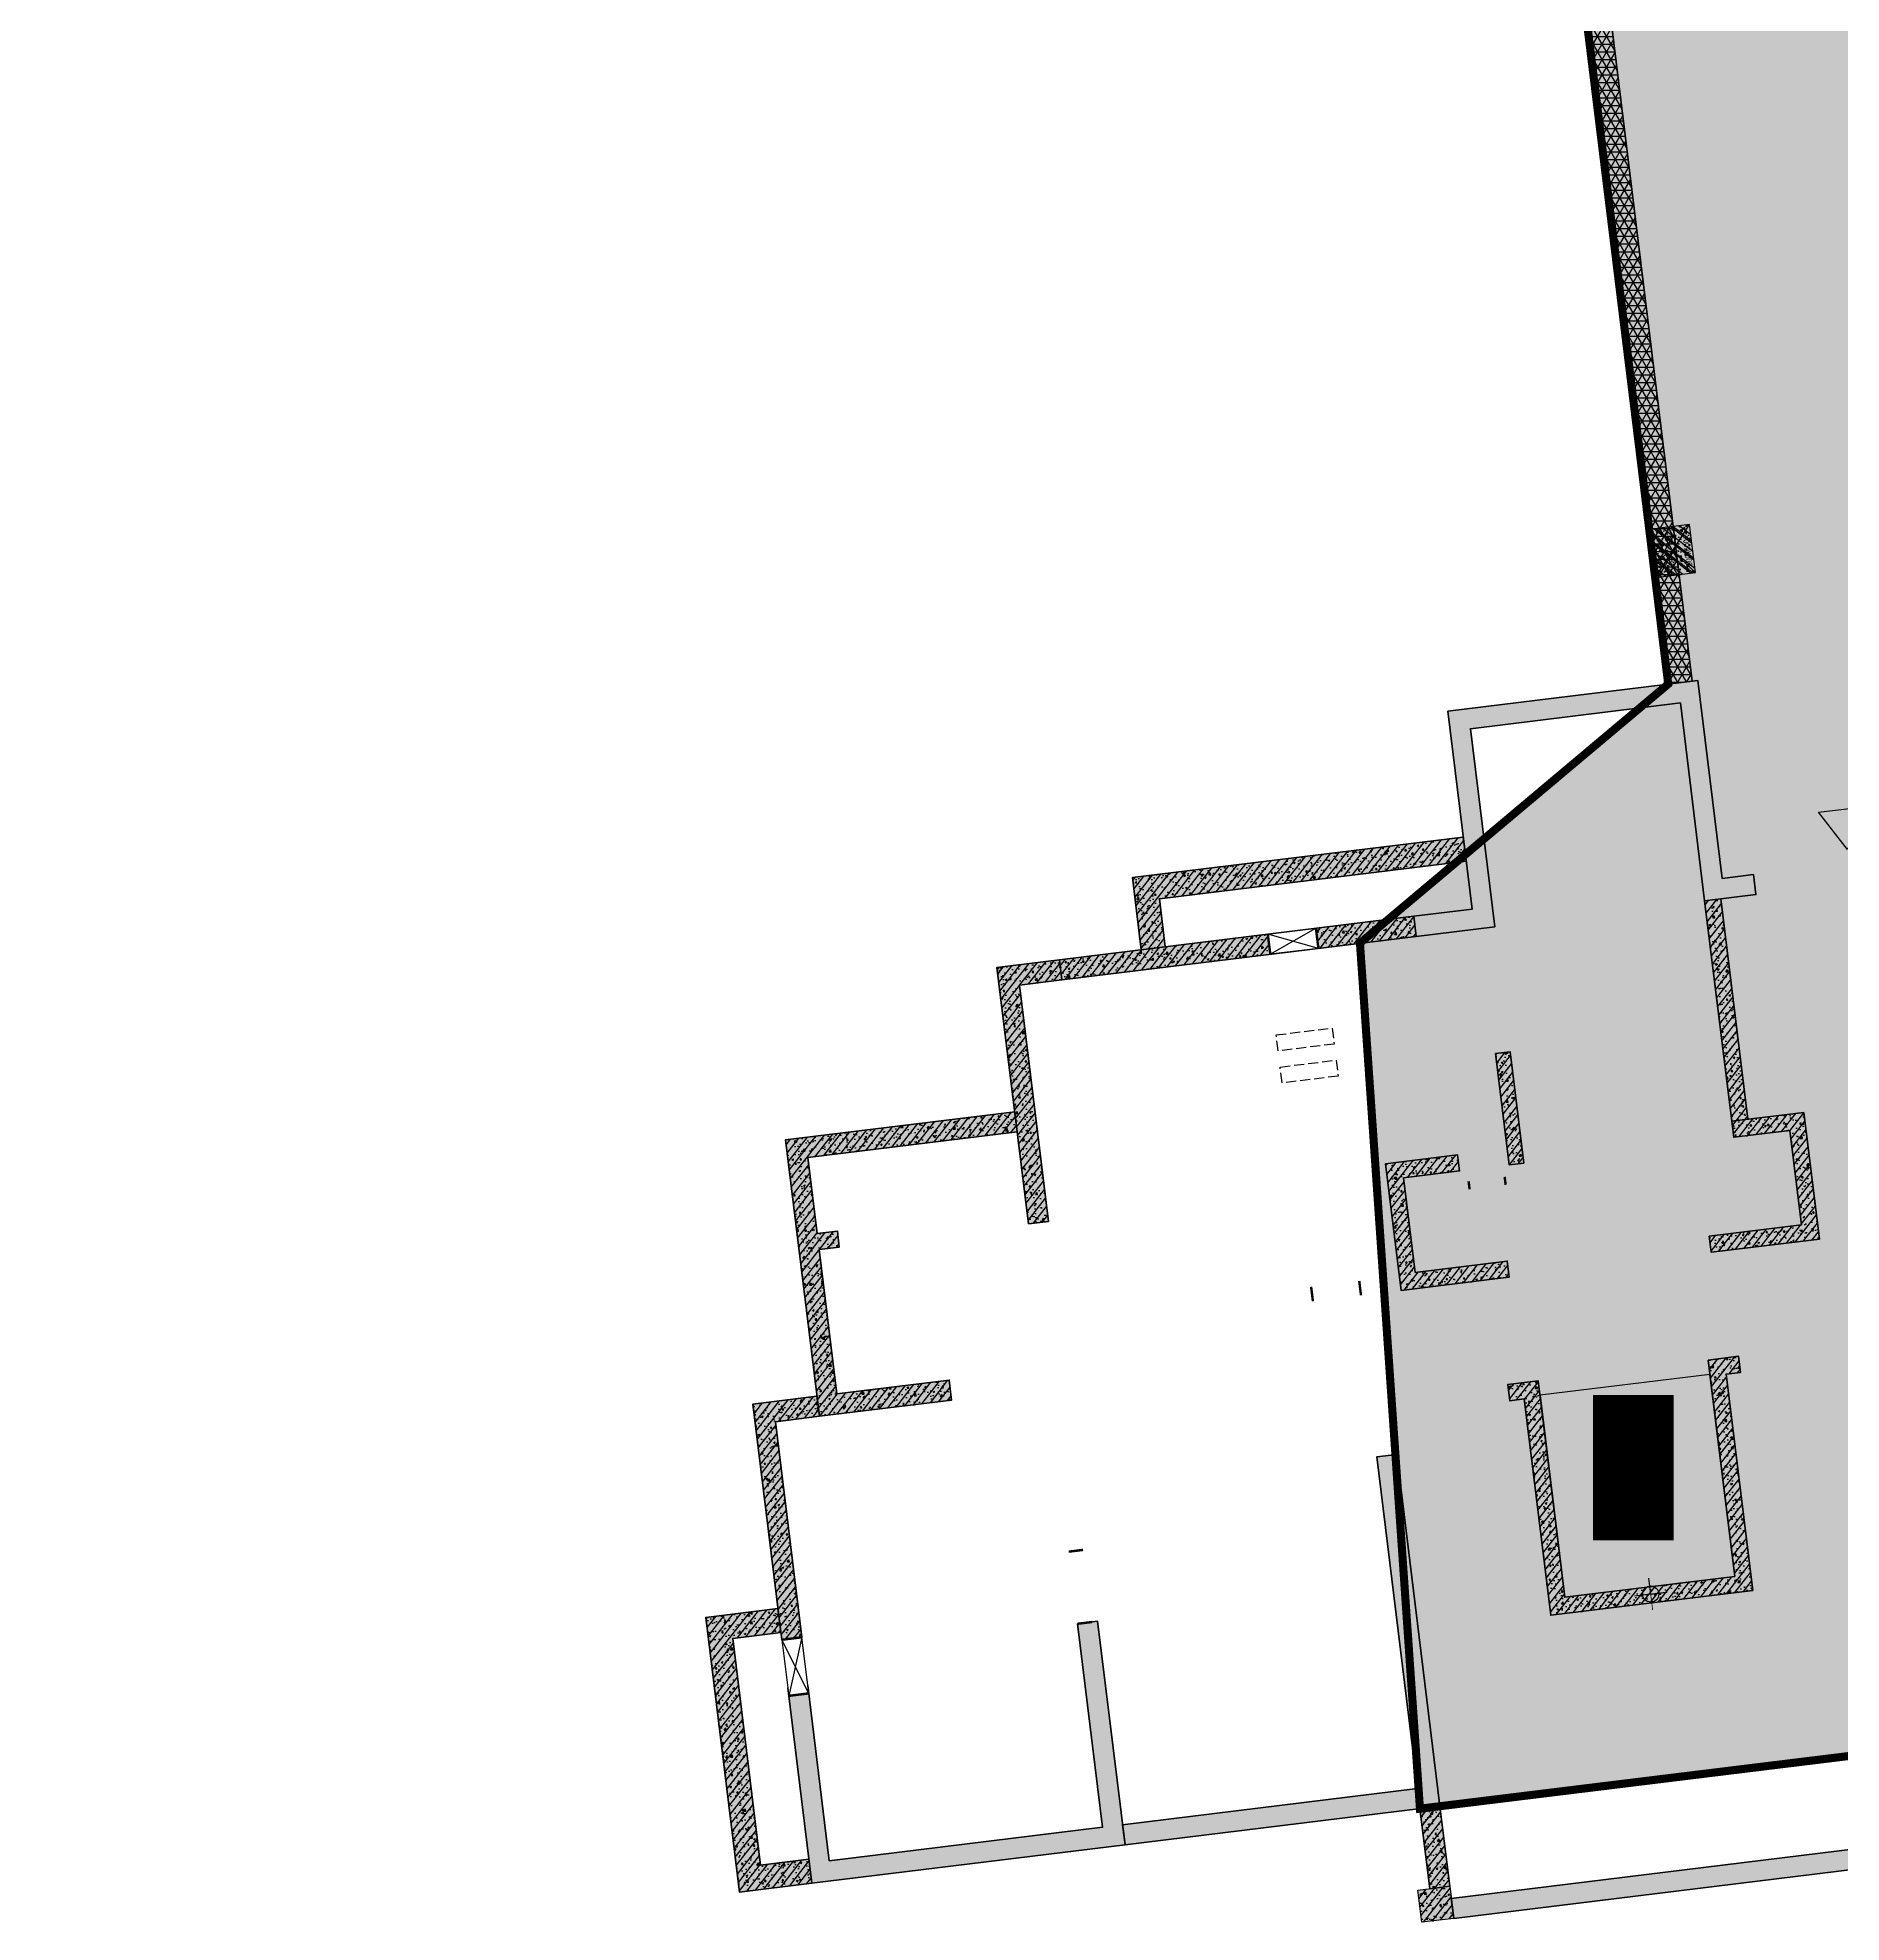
# Model space of a CAD drawing. Extents: x -1338203 to 1886333, y -530034 to 1031844.
# Drawn here: x 744757 to 767094, y -480547 to -457203 of the extents above; entities that cross this region are included whole.
import ezdxf
from ezdxf.enums import TextEntityAlignment as Align

# ---------------------------------------------------------------- set-up
doc = ezdxf.new("R2010")
doc.units = 0
doc.header["$LTSCALE"] = 1000
doc.header["$MEASUREMENT"] = 0
doc.linetypes.add('M09预留预埋-B2$0$DASH', pattern=[0.35, 0.25, -0.1])
for name, color, linetype, plot in [('A-001-主楼相对位置参照$0$AAD-A-MARK', 6, 'Continuous', False), ('M09预留预埋-B2$0$AAD-A-MARK', 6, 'Continuous', False), ('S-09-墙柱B2_B1(QB)$0$AAD-A-MARK', 6, 'Continuous', False), ('S001南区墙柱$0$S001-墙柱B1_1$0$0S-A-TIPS', 10, 'Continuous', False)]:
    doc.layers.add(name, color=color, linetype=linetype, plot=plot)
for name, color, linetype in [('M09预留预埋-B2$0$0M-A-JGLD', 3, 'Continuous'), ('M09预留预埋-B2$0$0M-A-LD', 4, 'Continuous'), ('p-a-core', 1, 'Continuous'), ('S-09-墙柱B2_B1(QB)$0$0S-CC-LINE', 52, 'Continuous'), ('S-09-墙柱B2_B1(QB)$0$0S-CW-HATCH', 251, 'Continuous'), ('S-09-墙柱B2_B1(QB)$0$0S-CW-HATCH-UP', 251, 'Continuous'), ('S-09-墙柱B2_B1(QB)$0$0S-S-HOLE', 55, 'Continuous'), ('S001南区墙柱$0$0S-CW-HATCH', 251, 'Continuous'), ('S001南区墙柱$0$0S-CW-HATCH-UP', 251, 'Continuous'), ('S001南区墙柱$0$0S-F-WALL-HATCH', 251, 'Continuous'), ('S001南区墙柱$0$0S-F-WALL-HATCH-UP', 251, 'Continuous'), ('S001南区墙柱$0$S001-墙柱B1_1$0$0S-CC-LINE', 52, 'Continuous'), ('S001南区墙柱$0$S001-墙柱B1_1$0$0S-CW-HATCH-UP', 251, 'Continuous'), ('地面指向箭头', 7, 'Continuous')]:
    doc.layers.add(name, color=color, linetype=linetype)
doc.layers.add('p-a-wall', color=7, linetype='Continuous', lineweight=50)
doc.layers.add('S-09-墙柱B2_B1(QB)$0$0S-CW-LINE', color=7, linetype='Continuous', lineweight=50)
doc.layers.add('p-h-walkable', color=7, linetype='Continuous', lineweight=70, true_color=0xf0f0f0)
doc.styles.add('S001南区墙柱$0$S001-墙柱B1_1$0$AAD-S', font='aad-s.shx', dxfattribs={"width": 0.7, "bigfont": 'aad-hztxt.shx'})
pattern_1 = [(52.000496, (-198786.27, -199872.16), (-59.101206, 46.174099), []), (57.000496, (-198786.27, -199872.16), (215.868353, 7.54016), [22.5, -247.5]), (2.000496, (-198786.27, -199872.16), (-68.817774, 218.902166), [18, -198]), (107.451896, (-198768.28, -199871.53), (147.050755, 226.44221), [19.122057, -210.342634]), (53.184696, (-198793.58, -199812.6), (323.837396, -10.263586), [33.75, -371.25]), (103.636096, (-198766.6, -199813.46), (242.69142, 324.2312), [28.68309, -315.5139]), (358.184696, (-198793.58, -199812.6), (242.69117, 324.23139), [27, -297]), (28.000496, (-198761.98, -199823.84), (192.458258, -98.060282), [22.5, -247.5]), (333.000496, (-198761.98, -199823.84), (45.936495, 224.819667), [18, -198]), (78.451896, (-198745.94, -199832.01), (238.39485, 126.7592), [19.122057, -210.342634]), (44.500496, (-198786.27, -199872.16), (-8.550963, 99.568254), [0, -195.6, 0, -201, 0, -198.75]), (14.500496, (-198786.27, -199872.16), (63.911489, 127.060135), [0, -114.6, 0, -191.1, 0, -75.75]), (334.500496, (-198852.67, -199880.314), (159.777535, 12.8023345), [0, -75, 0, -234, 0, -310.5]), (324.500496, (-198882.45, -199883.97), (169.991395, 51.13087), [0, -97.5, 0, -155.4, 0, -220.5])]
pattern_2 = [(52.0005, (764733.305, -476480.62), (-59.1012, 46.1741), []), (57.0005, (764733.3, -476480.62), (215.8684, 7.5402), [22.5, -247.5]), (2.0005, (764733.3, -476480.62), (-68.8178, 218.902), [18, -198]), (107.4519, (764751.3, -476480), (147.0508, 226.4422), [19.122, -210.3426]), (53.1847, (764726, -476421.07), (323.8374, -10.2636), [33.75, -371.25]), (103.636, (764752.98, -476421.92), (242.6914, 324.231), [28.683, -315.514]), (358.1847, (764726, -476421.07), (242.691, 324.231), [27, -297]), (28.0005, (764757.6, -476432.3), (192.4583, -98.0603), [22.5, -247.5]), (333.0005, (764757.6, -476432.3), (45.9365, 224.8197), [18, -198]), (78.4519, (764773.63, -476440.47), (238.395, 126.7592), [19.122, -210.3426]), (44.5005, (764733.305, -476480.62), (-8.55096, 99.56825), [0, -195.6, 0, -201, 0, -198.75]), (14.5005, (764733.3, -476480.62), (63.9115, 127.0601), [0, -114.6, 0, -191.1, 0, -75.75]), (334.5005, (764666.9, -476488.77), (159.77753, 12.80233), [0, -75, 0, -234, 0, -310.5]), (324.5005, (764637.13, -476492.43), (169.9914, 51.1309), [0, -97.5, 0, -155.4, 0, -220.5])]

# ---------------------------------------------------------------- blocks, each defined once
blk = doc.blocks.new('A-001-主楼相对位置参照')
at = {"layer": 'A-001-主楼相对位置参照$0$AAD-A-MARK', "elevation": 83050}
blk.add_lwpolyline([(-2695, -312909), (-591, -312651), (-898, -310150), (-3002, -310408)], close=True, dxfattribs=at)
blk = doc.blocks.new('M09预留预埋-B2')
at = {"layer": 'M09预留预埋-B2$0$0M-A-JGLD'}
blk.add_lwpolyline([(-3710, 8690, 0, 0, 0), (-3110, 8690, 30, 30, 0), (-3110, 8440, 0, 0, 0), (-3710, 8440, 30, 30, 0), (-3710, 8690, 30, 30, 0)], format="xyseb", dxfattribs=at)
at = {"layer": 'M09预留预埋-B2$0$0M-A-JGLD', "elevation": 2850000}
blk.add_lwpolyline([(-10500, 750, 0, 0, 0), (-10500, 50, 30, 30, 0), (-10750, 50, 0, 0, 0), (-10750, 750, 30, 30, 0), (-10500, 750, 30, 30, 0)], format="xyseb", dxfattribs=at)
at = {"layer": 'M09预留预埋-B2$0$0M-A-LD', "linetype": 'M09预留预埋-B2$0$DASH', "ltscale": 0.5, "elevation": 0}
blk.add_lwpolyline([(-3760, 7440), (-3060, 7440), (-3060, 7240), (-3760, 7240)], close=True, dxfattribs=at)
at = {"layer": 'M09预留预埋-B2$0$0M-A-LD', "linetype": 'M09预留预埋-B2$0$DASH', "ltscale": 0.5}
blk.add_lwpolyline([(-3760, 7039), (-3060, 7039), (-3060, 6840), (-3760, 6840)], close=True, dxfattribs=at)
at = {"layer": 'M09预留预埋-B2$0$0M-A-LD', "elevation": 2600}
blk.add_lwpolyline([(-1165, 5250, 0, 0, 0), (-1615, 5250, 30, 30, 0), (-1615, 5350, 0, 0, 0), (-1165, 5350, 30, 30, 0), (-1165, 5250, 30, 30, 0)], format="xyseb", dxfattribs=at)
at = {"layer": 'M09预留预埋-B2$0$0M-A-LD'}
for points in [[(-3110, 4110, 0, 0, 0), (-3710, 4110, 30, 30, 0), (-3710, 4290, 0, 0, 0), (-3110, 4290, 30, 30, 0), (-3110, 4110, 30, 30, 0)], [(-6910, 1400, 0, 0, 0), (-6910, 500, 30, 30, 0), (-7090, 500, 0, 0, 0), (-7090, 1400, 30, 30, 0), (-6910, 1400, 30, 30, 0)]]:
    blk.add_lwpolyline(points, format="xyseb", dxfattribs=at)
at = {"layer": 'M09预留预埋-B2$0$AAD-A-MARK', "const_width": 10}
for points in [[(-200, 0), (200, 0)], [(0, 200), (0, -200)]]:
    blk.add_lwpolyline(points, dxfattribs=at)
at = {"layer": 'M09预留预埋-B2$0$AAD-A-MARK'}
blk.add_circle((0, 0), 100, dxfattribs=at)
blk = doc.blocks.new('M001-预留预埋B2')
at = {"rotation": 7.001406278665004}
blk.add_blockref('M09预留预埋-B2', (-1632, -312870, 83050), dxfattribs=at)
blk = doc.blocks.new('A$Cb720460c')
at = {"layer": '地面指向箭头'}
h = blk.add_hatch(color=251, dxfattribs=at)
h.dxf.hatch_style = 1
h.paths.add_polyline_path([(354760, 62514), (354523, 61981), (354164, 62441)])
at = {"layer": '地面指向箭头', "color": 251, "flags": 128}
blk.add_lwpolyline([(354760, 62514), (354523, 61981), (354164, 62441), (354760, 62514)], dxfattribs=at)
blk = doc.blocks.new('S001南区墙柱$0$AAD_BLOCK_20230215093950878')
at = {"layer": 'S001南区墙柱$0$0S-CW-HATCH'}
h = blk.add_hatch(color=256, dxfattribs=at)
h.dxf.hatch_style = 1
h.paths.add_polyline_path([(-300, -250), (300, -250), (300, 250), (-300, 250)])
at = {"layer": 'S001南区墙柱$0$0S-CW-HATCH-UP'}
h = blk.add_hatch(dxfattribs=at)
h.set_pattern_fill('钢筋混凝土', color=256, scale=30, pattern_type=2)
h.set_pattern_definition([(45, (-42203.53, -84001.15), (-106.06602, 106.06602), []), (50, (-42203.53, -84001.15), (215.17805, -18.82564), [22.5, -247.5]), (355, (-42203.53, -84001.15), (-41.6254, 225.65764), [18, -198]), (100.4514, (-42185.6, -84002.72), (173.5528, 206.83186), [19.12206, -210.34263]), (46.1842, (-42203.53, -83941.15), (320.1723, -49.6557), [33.75, -371.25]), (96.6356, (-42176.85, -83945.3), (280.3988, 292.2354), [28.6831, -315.5139]), (351.1842, (-42203.53, -83941.15), (280.3986, 292.2356), [27, -297]), (21, (-42173.53, -83956.15), (179.0721, -120.78567), [22.5, -247.5]), (326, (-42173.53, -83956.15), (72.9946, 217.545), [18, -198]), (71.4514, (-42158.6, -83966.21), (252.0668, 96.75915), [19.12206, -210.34263]), (37.5, (-42203.53, -84001.15), (3.647957, 99.868156), [1.5, -195.6, 1.5, -201, 1.5, -198.75]), (7.5, (-42203.53, -84001.15), (78.92086, 118.32351), [1.5, -114.6, 1.5, -191.1, 1.5, -75.75]), (327.5, (-42270.43, -84001.15), (160.14673, -6.76646), [1.5, -75, 1.5, -234, 1.5, -310.5]), (317.5, (-42300.43, -84001.15), (174.95585, 30.0315), [1.5, -97.5, 1.5, -155.4, 1.5, -220.5])])
h.paths.add_polyline_path([(-300, -250), (300, -250), (300, 250), (-300, 250)])
at = {"layer": 'S001南区墙柱$0$S001-墙柱B1_1$0$0S-CW-HATCH-UP', "transparency": 33554661}
h = blk.add_hatch(dxfattribs=at)
h.set_pattern_fill('钢筋混凝土', color=0, scale=30)
h.set_pattern_definition([(45, (48108.52, -15514.205), (-53.03301, 53.03301), []), (50, (48108.52, -15514.2), (215.17805, -18.82564), [22.5, -247.5]), (355, (48108.52, -15514.2), (-41.6254, 225.6576), [18, -198]), (100.4514, (48126.45, -15515.77), (173.5528, 206.8319), [19.1221, -210.3426]), (46.1842, (48108.52, -15454.2), (320.1723, -49.6557), [33.75, -371.25]), (96.6356, (48135.2, -15458.34), (280.3988, 292.2354), [28.683, -315.514]), (351.1842, (48108.52, -15454.2), (280.3986, 292.2356), [27, -297]), (21, (48138.52, -15469.2), (179.0721, -120.78567), [22.5, -247.5]), (326, (48138.52, -15469.2), (72.9946, 217.545), [18, -198]), (71.4514, (48153.44, -15479.27), (252.0668, 96.75915), [19.1221, -210.3426]), (37.5, (48108.52, -15514.205), (3.64796, 99.86816), [0, -195.6, 0, -201, 0, -198.75]), (7.5, (48108.52, -15514.2), (78.92086, 118.32351), [0, -114.6, 0, -191.1, 0, -75.75]), (327.5, (48041.62, -15514.205), (160.14673, -6.76646), [0, -75, 0, -234, 0, -310.5]), (317.5, (48011.62, -15514.2), (174.95585, 30.0315), [0, -97.5, 0, -155.4, 0, -220.5])])
h.paths.add_polyline_path([(-300, -250), (300, -250), (300, 250), (-300, 250)])
at = {"layer": 'S001南区墙柱$0$S001-墙柱B1_1$0$0S-A-TIPS'}
for p, q in [((-300, 250), (300, -250)), ((300, 250), (-300, -250))]:
    blk.add_line(p, q, dxfattribs=at)
at = {"layer": 'S001南区墙柱$0$S001-墙柱B1_1$0$0S-CC-LINE'}
blk.add_lwpolyline([(-300, -250), (300, -250), (300, 250), (-300, 250)], close=True, dxfattribs=at)
at = {"layer": 'S001南区墙柱$0$S001-墙柱B1_1$0$0S-A-TIPS', "style": 'S001南区墙柱$0$S001-墙柱B1_1$0$AAD-S', "width": 0.7}
blk.add_text('500x600', height=75, dxfattribs=at).set_placement((-45, -187), align=Align.MIDDLE_CENTER)

msp = doc.modelspace()

# ---------------------------------------------------------------- hatches: boundary and pattern name
at = {"layer": 'p-h-walkable', "ltscale": 0.002}
h = msp.add_hatch(color=256, dxfattribs=at)
h.dxf.hatch_style = 1
h.paths.add_polyline_path([(728556.4, -320761.3), (728556.4, -348211.5), (746356.3, -348211.5), (750916.3, -338175), (842896.3, -338175), (843211.3, -349155), (839116.3, -349155), (839116.3, -377051.5), (864906.4, -377051.5), (864906.4, -390806.6), (875856.3, -395571.5), (875856.3, -404751.5), (834560.3, -404751.5), (839142.7, -442064.3), (869465.2, -438340.4), (871163.2, -452166.5), (873704.1, -451854.5), (877328.6, -464960.4), (761876, -479139.1), (761132.9, -468418.3), (764950.6, -465209), (763252.8, -451384.3), (799242.4, -446964.4), (793807.3, -404751.5), (750756.3, -404751.5), (751556.3, -388855), (648066.6, -388604.4), (648066.6, -380374.4), (641016.6, -380374.4), (641512.3, -365348.2), (660006.6, -364574.4), (660306.6, -340846.8), (656406.6, -340846.8), (656406.6, -336396.8), (656656.4, -340532.4), (656406.4, -332417.4), (712156.4, -332417.4), (712080.9, -320761.3)])
at = {"layer": 'S-09-墙柱B2_B1(QB)$0$0S-CW-HATCH'}
h = msp.add_hatch(color=256, dxfattribs=at)
h.dxf.hatch_style = 1
h.paths.add_polyline_path([(761798.3, -468085.8), (762522.8, -467996.8), (762221.8, -465545.2), (765318.5, -465164.9), (765619.6, -467616.5), (766006.7, -467569), (766037.1, -467817.1), (765401.9, -467895.1), (765100.9, -465443.5), (762500.4, -465762.9), (762801.4, -468214.4), (761828.7, -468333.9)])
h = msp.add_hatch(color=256, dxfattribs=at)
h.dxf.hatch_style = 1
h.paths.add_polyline_path([(762449.7, -467401.3), (758648.3, -467868), (758721.4, -468463.6), (758423.6, -468500.1), (758313.9, -467606.8), (762413.1, -467103.5)])
h = msp.add_hatch(color=256, dxfattribs=at)
h.dxf.hatch_style = 1
h.paths.add_polyline_path([(765935.6, -470600.2), (765737.1, -470624.6), (765401.9, -467895.1), (765600.4, -467870.8)])
h = msp.add_hatch(color=256, dxfattribs=at)
h.dxf.hatch_style = 1
h.paths.add_polyline_path([(760587.4, -468234.4), (760617.8, -468482.6), (761828.7, -468333.9), (761798.3, -468085.8)])
h.paths.add_polyline_path([(760022.3, -468555.7), (759991.8, -468307.6), (757411.2, -468624.5), (757441.7, -468872.6)])
h = msp.add_hatch(color=256, dxfattribs=at)
h.dxf.hatch_style = 1
h.paths.add_polyline_path([(757027.1, -471895.7), (756637, -468719.5), (757411.2, -468624.5), (757441.7, -468872.6), (756915.6, -468937.2), (757275.2, -471865.2)])
h = msp.add_hatch(color=256, dxfattribs=at)
h.dxf.hatch_style = 1
h.paths.add_polyline_path([(762812.9, -469784.8), (762991.6, -469762.8), (763161, -471142.5), (762982.3, -471164.4)])
h = msp.add_hatch(color=256, dxfattribs=at)
h.dxf.hatch_style = 1
h.paths.add_polyline_path([(756886.9, -470754.2), (756856.4, -470506.1), (754017.7, -470854.7), (754438.2, -474278.9), (756075.9, -474077.8), (756045.5, -473829.7), (754655.9, -474000.3), (754436.5, -472213.8), (754684.6, -472183.3), (754660.3, -471984.8), (754412.1, -472015.3), (754296.3, -471072.3)])
h = msp.add_hatch(color=256, dxfattribs=at)
h.dxf.hatch_style = 1
h.paths.add_polyline_path([(766630.4, -470514.9), (766822.9, -472083.2), (765661.7, -472225.8), (765483, -472247.7), (765458.6, -472049.2), (766600, -471909), (766456.2, -470737.8), (765761.4, -470823.1), (765737.1, -470624.6)])
h = msp.add_hatch(color=256, dxfattribs=at)
h.dxf.hatch_style = 1
h.paths.add_polyline_path([(761816, -472496.5), (762957.4, -472356.3), (762981.8, -472554.8), (762803.1, -472576.8), (761641.8, -472719.4), (761449.3, -471151.1), (762342.6, -471041.4), (762366.9, -471240), (761672.2, -471325.3)])
h = msp.add_hatch(color=256, dxfattribs=at)
h.dxf.hatch_style = 1
h.paths.add_polyline_path([(765445.4, -473582.2), (765822.5, -473535.9), (765846.9, -473734.4), (765668.2, -473756.4), (765997.3, -476436.2), (763496.1, -476743.4), (763167, -474063.5), (762988.4, -474085.4), (762964, -473886.9), (763341.2, -473840.6), (763670.2, -476520.5), (765774.4, -476262.1)])
h = msp.add_hatch(color=256, dxfattribs=at)
h.dxf.hatch_style = 1
h.paths.add_polyline_path([(754407.8, -474030.8), (753613.7, -474128.3), (753972, -477046.4), (754220.2, -477015.9), (753892.3, -474346), (754438.2, -474278.9)])
h = msp.add_hatch(color=256, dxfattribs=at)
h.dxf.hatch_style = 1
h.paths.add_polyline_path([(762124.1, -479108.2), (758223.4, -479587.2), (758192.9, -479339.1), (761845.5, -478890.5), (761340.9, -474781.4), (761589.1, -474750.9)])
h = msp.add_hatch(color=256, dxfattribs=at)
h.dxf.hatch_style = 1
h.paths.add_polyline_path([(754306, -479766), (753710.5, -479839.1), (753365.5, -477030.2), (753961.1, -476957.1), (753924.5, -476659.3), (753031.2, -476769), (753449.3, -480173.4), (754342.5, -480063.7)])
h = msp.add_hatch(color=256, dxfattribs=at)
h.dxf.hatch_style = 1
h.paths.add_polyline_path([(754342.5, -480063.7), (754057.4, -477741.2), (754305.5, -477710.7), (754560.2, -479785.1), (757944.8, -479369.5), (757635.2, -476848.5), (757883.4, -476818), (758223.4, -479587.2), (754590.7, -480033.3)])
h = msp.add_hatch(color=256, dxfattribs=at)
h.dxf.hatch_style = 1
h.paths.add_polyline_path([(762124.1, -479108.2), (761876, -479138.7), (761997.8, -480131.2), (762246, -480100.8)])
h = msp.add_hatch(color=256, dxfattribs=at)
h.dxf.hatch_style = 1
h.paths.add_polyline_path([(762294.7, -480497.8), (768071.3, -479788.4), (768040.9, -479540.3), (762264.3, -480249.6)])
h = msp.add_hatch(color=256, dxfattribs=at)
h.dxf.hatch_style = 1
h.paths.add_polyline_path([(761849, -480149.5), (762246, -480100.8), (762294.7, -480497.8), (761897.7, -480546.5)])
at = {"layer": 'S-09-墙柱B2_B1(QB)$0$0S-CW-HATCH-UP'}
h = msp.add_hatch(dxfattribs=at)
h.set_pattern_fill('钢筋混凝土', color=256, scale=30, angle=7.0005)
h.set_pattern_definition(pattern_2)
h.paths.add_polyline_path([(761798.3, -468085.8), (762522.8, -467996.8), (762221.8, -465545.2), (765318.5, -465164.9), (765619.6, -467616.5), (766006.7, -467569), (766037.1, -467817.1), (765401.9, -467895.1), (765100.9, -465443.5), (762500.4, -465762.9), (762801.4, -468214.4), (761828.7, -468333.9)])
h = msp.add_hatch(dxfattribs=at)
h.set_pattern_fill('钢筋混凝土', color=256, scale=30, angle=7.0005)
h.set_pattern_definition([(52.0005, (786717.16, -477464.966), (-59.1012, 46.1741), []), (57.0005, (786717.16, -477464.97), (215.8684, 7.5402), [22.5, -247.5]), (2.0005, (786717.16, -477464.97), (-68.8178, 218.9022), [18, -198]), (107.4519, (786735.15, -477464.34), (147.0508, 226.4422), [19.122, -210.3426]), (53.1847, (786709.85, -477405.41), (323.8374, -10.2636), [33.75, -371.25]), (103.6361, (786736.84, -477406.27), (242.6914, 324.2312), [28.683, -315.514]), (358.1847, (786709.85, -477405.4), (242.691, 324.2314), [27, -297]), (28.0005, (786741.45, -477416.65), (192.4583, -98.0603), [22.5, -247.5]), (333.0005, (786741.45, -477416.65), (45.9365, 224.8197), [18, -198]), (78.4519, (786757.5, -477424.82), (238.3948, 126.7592), [19.122, -210.3426]), (44.5005, (786717.16, -477464.966), (-8.55096, 99.56825), [0, -195.6, 0, -201, 0, -198.75]), (14.5005, (786717.16, -477464.97), (63.9115, 127.06013), [0, -114.6, 0, -191.1, 0, -75.75]), (334.5005, (786650.76, -477473.12), (159.77753, 12.80233), [0, -75, 0, -234, 0, -310.5]), (324.5005, (786620.99, -477476.78), (169.9914, 51.1309), [0, -97.5, 0, -155.4, 0, -220.5])])
h.paths.add_polyline_path([(762449.7, -467401.3), (758648.3, -467868), (758721.4, -468463.6), (758423.6, -468500.1), (758313.9, -467606.8), (762413.1, -467103.5)])
h = msp.add_hatch(dxfattribs=at)
h.set_pattern_fill('钢筋混凝土', color=256, scale=30, angle=7.0005)
h.set_pattern_definition([(52.0004959, (-4649245.15, -384508.63), (-59.1012062, 46.1740991), []), (57.000496, (-4649245.15, -384508.63), (215.8683534, 7.5401595), [22.5, -247.5]), (2.000496, (-4649245.15, -384508.63), (-68.817774, 218.9021665), [18, -198]), (107.451896, (-4649227.16, -384508), (147.050755, 226.4422095), [19.122057, -210.342634]), (53.184696, (-4649252.46, -384449.08), (323.837396, -10.263586), [33.75, -371.25]), (103.636096, (-4649225.48, -384449.94), (242.691424, 324.231203), [28.683086, -315.5139]), (358.184696, (-4649252.46, -384449.08), (242.69117, 324.231392), [27, -297]), (28.000496, (-4649220.86, -384460.31), (192.458258, -98.0602823), [22.5, -247.5]), (333.000496, (-4649220.86, -384460.31), (45.936495, 224.8196675), [18, -198]), (78.451896, (-4649204.82, -384468.48), (238.39485, 126.759198), [19.122057, -210.342634]), (44.5004959, (-4649245.15, -384508.63), (-8.5509631, 99.5682541), [0, -195.6, 0, -201, 0, -198.75]), (14.500496, (-4649245.15, -384508.63), (63.9114885, 127.0601347), [0, -114.6, 0, -191.1, 0, -75.75]), (334.5004959, (-4649311.55, -384516.79), (159.7775348, 12.8023345), [0, -75, 0, -234, 0, -310.5]), (324.500496, (-4649341.33, -384520.44), (169.9913954, 51.1308704), [0, -97.5, 0, -155.4, 0, -220.5])])
h.paths.add_polyline_path([(765935.6, -470600.2), (765737.1, -470624.6), (765401.9, -467895.1), (765600.4, -467870.8)])
h = msp.add_hatch(dxfattribs=at)
h.set_pattern_fill('钢筋混凝土', color=256, scale=30, angle=7.0005)
h.set_pattern_definition([(52.0005, (758713.21, -427454.394), (-59.1012, 46.1741), []), (57.0005, (758713.21, -427454.4), (215.86835, 7.54016), [22.5, -247.5]), (2.0005, (758713.2, -427454.4), (-68.8178, 218.9022), [18, -198]), (107.4519, (758731.2, -427453.77), (147.0508, 226.4422), [19.122, -210.3426]), (53.1847, (758705.9, -427394.84), (323.8374, -10.2636), [33.75, -371.25]), (103.6361, (758732.9, -427395.7), (242.6914, 324.2312), [28.683, -315.514]), (358.1847, (758705.9, -427394.84), (242.6912, 324.2314), [27, -297]), (28.0005, (758737.5, -427406.07), (192.45826, -98.0603), [22.5, -247.5]), (333.0005, (758737.5, -427406.07), (45.9365, 224.8197), [18, -198]), (78.4519, (758753.54, -427414.25), (238.3948, 126.7592), [19.122, -210.3426]), (44.5005, (758713.21, -427454.394), (-8.55096, 99.56825), [0, -195.6, 0, -201, 0, -198.75]), (14.5005, (758713.21, -427454.39), (63.9115, 127.06013), [0, -114.6, 0, -191.1, 0, -75.75]), (334.5005, (758646.81, -427462.55), (159.77753, 12.80233), [0, -75, 0, -234, 0, -310.5]), (324.5005, (758617.03, -427466.2), (169.9914, 51.13087), [0, -97.5, 0, -155.4, 0, -220.5])])
h.paths.add_polyline_path([(760587.4, -468234.4), (760617.8, -468482.6), (761828.7, -468333.9), (761798.3, -468085.8)])
h.paths.add_polyline_path([(760022.3, -468555.7), (759991.8, -468307.6), (757411.2, -468624.5), (757441.7, -468872.6)])
h = msp.add_hatch(dxfattribs=at)
h.set_pattern_fill('钢筋混凝土', color=256, scale=30, angle=7.0005)
h.set_pattern_definition(pattern_2)
h.paths.add_polyline_path([(757027.1, -471895.7), (756637, -468719.5), (757411.2, -468624.5), (757441.7, -468872.6), (756915.6, -468937.2), (757275.2, -471865.2)])
h = msp.add_hatch(dxfattribs=at)
h.set_pattern_fill('钢筋混凝土', color=256, scale=30, angle=7.0005)
h.set_pattern_definition([(52.0005, (764733.305, -476480.62), (-59.1012, 46.1741), []), (57.0005, (764733.3, -476480.62), (215.8684, 7.54), [22.5, -247.5]), (2.0005, (764733.3, -476480.62), (-68.818, 218.902), [18, -198]), (107.452, (764751.3, -476480), (147.051, 226.442), [19.122, -210.3426]), (53.1847, (764726, -476421.07), (323.837, -10.264), [33.75, -371.25]), (103.636, (764752.98, -476421.92), (242.691, 324.231), [28.683, -315.514]), (358.1847, (764726, -476421.07), (242.691, 324.231), [27, -297]), (28.0005, (764757.6, -476432.3), (192.4583, -98.0603), [22.5, -247.5]), (333.0005, (764757.6, -476432.3), (45.9365, 224.82), [18, -198]), (78.452, (764773.63, -476440.47), (238.395, 126.759), [19.122, -210.3426]), (44.5005, (764733.305, -476480.62), (-8.551, 99.56825), [0, -195.6, 0, -201, 0, -198.75]), (14.5005, (764733.3, -476480.62), (63.9115, 127.0601), [0, -114.6, 0, -191.1, 0, -75.75]), (334.5005, (764666.9, -476488.77), (159.7775, 12.8023), [0, -75, 0, -234, 0, -310.5]), (324.5005, (764637.13, -476492.43), (169.9914, 51.131), [0, -97.5, 0, -155.4, 0, -220.5])])
h.paths.add_polyline_path([(762812.9, -469784.8), (762991.6, -469762.8), (763161, -471142.5), (762982.3, -471164.4)])
h = msp.add_hatch(dxfattribs=at)
h.set_pattern_fill('钢筋混凝土', color=256, scale=30, angle=7.0005)
h.set_pattern_definition(pattern_1)
h.paths.add_polyline_path([(756886.9, -470754.2), (756856.4, -470506.1), (754017.7, -470854.7), (754438.2, -474278.9), (756075.9, -474077.8), (756045.5, -473829.7), (754655.9, -474000.3), (754436.5, -472213.8), (754684.6, -472183.3), (754660.3, -471984.8), (754412.1, -472015.3), (754296.3, -471072.3)])
h = msp.add_hatch(dxfattribs=at)
h.set_pattern_fill('钢筋混凝土', color=256, scale=30, angle=7.0005)
h.set_pattern_definition(pattern_2)
h.paths.add_polyline_path([(766630.4, -470514.9), (766822.9, -472083.2), (765661.7, -472225.8), (765483, -472247.7), (765458.6, -472049.2), (766600, -471909), (766456.2, -470737.8), (765761.4, -470823.1), (765737.1, -470624.6)])
h = msp.add_hatch(dxfattribs=at)
h.set_pattern_fill('钢筋混凝土', color=256, scale=30, angle=7.0005)
h.set_pattern_definition(pattern_2)
h.paths.add_polyline_path([(761816, -472496.5), (762957.4, -472356.3), (762981.8, -472554.8), (762803.1, -472576.8), (761641.8, -472719.4), (761449.3, -471151.1), (762342.6, -471041.4), (762366.9, -471240), (761672.2, -471325.3)])
h = msp.add_hatch(dxfattribs=at)
h.set_pattern_fill('钢筋混凝土', color=256, scale=30, angle=7.0005)
h.set_pattern_definition(pattern_1)
h.paths.add_polyline_path([(765445.4, -473582.2), (765822.5, -473535.9), (765846.9, -473734.4), (765668.2, -473756.4), (765997.3, -476436.2), (763496.1, -476743.4), (763167, -474063.5), (762988.4, -474085.4), (762964, -473886.9), (763341.2, -473840.6), (763670.2, -476520.5), (765774.4, -476262.1)])
h = msp.add_hatch(dxfattribs=at)
h.set_pattern_fill('钢筋混凝土', color=256, scale=30, angle=7.0005)
h.set_pattern_definition([(52.0005, (764733.305, -476480.62), (-59.1012, 46.1741), []), (57.0005, (764733.3, -476480.62), (215.8684, 7.5402), [22.5, -247.5]), (2.0005, (764733.3, -476480.62), (-68.8178, 218.902), [18, -198]), (107.452, (764751.3, -476480), (147.0508, 226.4422), [19.122, -210.3426]), (53.1847, (764726, -476421.07), (323.8374, -10.2636), [33.75, -371.25]), (103.636, (764752.98, -476421.92), (242.691, 324.231), [28.683, -315.514]), (358.1847, (764726, -476421.07), (242.691, 324.231), [27, -297]), (28.0005, (764757.6, -476432.3), (192.4583, -98.0603), [22.5, -247.5]), (333.0005, (764757.6, -476432.3), (45.9365, 224.8197), [18, -198]), (78.452, (764773.63, -476440.47), (238.395, 126.7592), [19.122, -210.3426]), (44.5005, (764733.305, -476480.62), (-8.55096, 99.56825), [0, -195.6, 0, -201, 0, -198.75]), (14.5005, (764733.3, -476480.62), (63.9115, 127.0601), [0, -114.6, 0, -191.1, 0, -75.75]), (334.5005, (764666.9, -476488.77), (159.77753, 12.80233), [0, -75, 0, -234, 0, -310.5]), (324.5005, (764637.13, -476492.43), (169.9914, 51.1309), [0, -97.5, 0, -155.4, 0, -220.5])])
h.paths.add_polyline_path([(754407.8, -474030.8), (753613.7, -474128.3), (753972, -477046.4), (754220.2, -477015.9), (753892.3, -474346), (754438.2, -474278.9)])
h = msp.add_hatch(dxfattribs=at)
h.set_pattern_fill('钢筋混凝土', color=256, scale=30, angle=7.0005)
h.set_pattern_definition(pattern_1)
h.paths.add_polyline_path([(762124.1, -479108.2), (758223.4, -479587.2), (758192.9, -479339.1), (761845.5, -478890.5), (761340.9, -474781.4), (761589.1, -474750.9)])
h = msp.add_hatch(dxfattribs=at)
h.set_pattern_fill('钢筋混凝土', color=256, scale=30, angle=7.0005)
h.set_pattern_definition([(52.0005, (794064.43, -472878.95), (-59.1012, 46.1741), []), (57.0005, (794064.43, -472878.95), (215.86835, 7.54016), [22.5, -247.5]), (2.0005, (794064.43, -472878.95), (-68.8178, 218.9022), [18, -198]), (107.4519, (794082.42, -472878.32), (147.0508, 226.4422), [19.1221, -210.3426]), (53.1847, (794057.11, -472819.4), (323.8374, -10.2636), [33.75, -371.25]), (103.6361, (794084.1, -472820.25), (242.6914, 324.2312), [28.683, -315.514]), (358.1847, (794057.1, -472819.4), (242.6912, 324.2314), [27, -297]), (28.0005, (794088.72, -472830.63), (192.45826, -98.0603), [22.5, -247.5]), (333.0005, (794088.72, -472830.63), (45.9365, 224.8197), [18, -198]), (78.4519, (794104.76, -472838.8), (238.3948, 126.7592), [19.1221, -210.3426]), (44.5005, (794064.43, -472878.95), (-8.55096, 99.56825), [0, -195.6, 0, -201, 0, -198.75]), (14.5005, (794064.43, -472878.95), (63.9115, 127.06013), [0, -114.6, 0, -191.1, 0, -75.75]), (334.5005, (793998.03, -472887.106), (159.77753, 12.80233), [0, -75, 0, -234, 0, -310.5]), (324.5005, (793968.25, -472890.76), (169.9914, 51.13087), [0, -97.5, 0, -155.4, 0, -220.5])])
h.paths.add_polyline_path([(754306, -479766), (753710.5, -479839.1), (753365.5, -477030.2), (753961.1, -476957.1), (753924.5, -476659.3), (753031.2, -476769), (753449.3, -480173.4), (754342.5, -480063.7)])
h = msp.add_hatch(dxfattribs=at)
h.set_pattern_fill('钢筋混凝土', color=256, scale=30, angle=7.0005)
h.set_pattern_definition([(52.0005, (764733.305, -476480.62), (-59.1012, 46.1741), []), (57.0005, (764733.3, -476480.62), (215.8684, 7.5402), [22.5, -247.5]), (2.0005, (764733.3, -476480.62), (-68.8178, 218.902), [18, -198]), (107.452, (764751.3, -476480), (147.0508, 226.4422), [19.122, -210.3426]), (53.1847, (764726, -476421.07), (323.8374, -10.2636), [33.75, -371.25]), (103.636, (764752.98, -476421.92), (242.691, 324.231), [28.683, -315.514]), (358.1847, (764726, -476421.07), (242.691, 324.231), [27, -297]), (28.0005, (764757.6, -476432.3), (192.4583, -98.0603), [22.5, -247.5]), (333.0005, (764757.6, -476432.3), (45.9365, 224.8197), [18, -198]), (78.452, (764773.63, -476440.47), (238.395, 126.7592), [19.122, -210.3426]), (44.5005, (764733.305, -476480.62), (-8.55096, 99.56825), [0, -195.6, 0, -201, 0, -198.75]), (14.5005, (764733.3, -476480.62), (63.9115, 127.0601), [0, -114.6, 0, -191.1, 0, -75.75]), (334.5005, (764666.9, -476488.77), (159.77753, 12.80233), [0, -75, 0, -234, 0, -310.5]), (324.5005, (764637.13, -476492.43), (169.9914, 51.1309), [0, -97.5, 0, -155.4, 0, -220.5])])
h.paths.add_polyline_path([(754342.5, -480063.7), (754057.4, -477741.2), (754305.5, -477710.7), (754560.2, -479785.1), (757944.8, -479369.5), (757635.2, -476848.5), (757883.4, -476818), (758223.4, -479587.2), (754590.7, -480033.3)])
h = msp.add_hatch(dxfattribs=at)
h.set_pattern_fill('钢筋混凝土', color=256, scale=30, angle=7.0005)
h.set_pattern_definition(pattern_1)
h.paths.add_polyline_path([(762124.1, -479108.2), (761876, -479138.7), (761997.8, -480131.2), (762246, -480100.8)])
h = msp.add_hatch(dxfattribs=at)
h.set_pattern_fill('钢筋混凝土', color=256, scale=30, angle=7.0005)
h.set_pattern_definition(pattern_1)
h.paths.add_polyline_path([(762294.7, -480497.8), (768071.3, -479788.4), (768040.9, -479540.3), (762264.3, -480249.6)])
h = msp.add_hatch(dxfattribs=at)
h.set_pattern_fill('钢筋混凝土', color=256, scale=30, angle=7.0005)
h.set_pattern_definition(pattern_1)
h.paths.add_polyline_path([(761849, -480149.5), (762246, -480100.8), (762294.7, -480497.8), (761897.7, -480546.5)])
at = {"layer": 'S001南区墙柱$0$0S-F-WALL-HATCH'}
h = msp.add_hatch(color=256, dxfattribs=at)
h.dxf.hatch_style = 1
h.paths.add_polyline_path([(793556.6, -404450.9), (794325.1, -404450.8), (799577.1, -447225), (763587.6, -451644.9), (765249, -465173.3), (764951.1, -465209.8), (763253.1, -451383.7), (799242.7, -446963.9), (794058.5, -404750.9), (793556.6, -404750.9)])
at = {"layer": 'S001南区墙柱$0$0S-F-WALL-HATCH-UP'}
h = msp.add_hatch(dxfattribs=at)
h.set_pattern_fill('NET3', color=256, scale=30)
h.set_pattern_definition([(0, (763253.08, -472712.08), (0, 95.25), []), (60, (763253.08, -472712.08), (-82.48892, 47.625), []), (120, (763253.08, -472712.08), (-82.48892, -47.625), [])])
h.paths.add_polyline_path([(793556.6, -404450.9), (794325.1, -404450.8), (799577.1, -447225), (763587.6, -451644.9), (765249, -465173.3), (764951.1, -465209.8), (763253.1, -451383.7), (799242.7, -446963.9), (794058.5, -404750.9), (793556.6, -404750.9)])

# ---------------------------------------------------------------- linework, layer by layer
at = {"layer": 'p-a-core', "ltscale": 0.002, "const_width": 1000, "elevation": 0}
msp.add_lwpolyline([(764518.9, -474013.7), (764518.9, -475813.7)], dxfattribs=at)
at = {"layer": 'p-a-wall'}
msp.add_lwpolyline([(793556.6, -404450.9), (794325.1, -404450.8), (799577.1, -447225), (763587.6, -451644.9), (765249, -465173.3), (764951.1, -465209.8), (763253.1, -451383.7), (799242.7, -446963.9), (794058.5, -404750.9), (793556.6, -404750.9)], close=True, dxfattribs=at)
at = {"layer": 'p-h-walkable', "ltscale": 0.002, "const_width": 100, "elevation": -83050}
msp.add_lwpolyline([(864906.4, -377051.5), (864906.4, -390806.6), (875856.3, -395571.5), (875856.3, -404751.5), (834560.3, -404751.5), (839142.7, -442064.3), (869465.2, -438340.4), (871163.2, -452166.5), (873704.1, -451854.5), (877328.6, -464960.4), (761876, -479139.1), (761132.9, -468418.3), (764950.6, -465209), (763252.8, -451384.3), (799242.4, -446964.4), (793807.3, -404751.5), (750756.3, -404751.5), (751556.3, -388855), (648066.6, -388604.4)], dxfattribs=at)
at = {"layer": 'S-09-墙柱B2_B1(QB)$0$0S-CC-LINE', "elevation": 0}
msp.add_lwpolyline([(761849, -480149.5), (762246, -480100.8), (762294.7, -480497.8), (761897.7, -480546.5)], close=True, dxfattribs=at)
at = {"layer": 'S-09-墙柱B2_B1(QB)$0$0S-CW-LINE', "elevation": 0}
for points in [[(761798.3, -468085.8), (762522.8, -467996.8), (762221.8, -465545.2), (765318.5, -465164.9), (765619.6, -467616.5), (766006.7, -467569), (766037.1, -467817.1), (765401.9, -467895.1), (765100.9, -465443.5), (762500.4, -465762.9), (762801.4, -468214.4), (761828.7, -468333.9)], [(762449.7, -467401.3), (758648.3, -467868), (758721.4, -468463.6), (758423.6, -468500.1), (758313.9, -467606.8), (762413.1, -467103.5)], [(765935.6, -470600.2), (765737.1, -470624.6), (765401.9, -467895.1), (765600.4, -467870.8)], [(757411.2, -468624.5), (761798.3, -468085.8), (761828.7, -468333.9), (757441.7, -468872.6)], [(762812.9, -469784.8), (762991.6, -469762.8), (763161, -471142.5), (762982.3, -471164.4)], [(766630.4, -470514.9), (766822.9, -472083.2), (765661.7, -472225.8), (765661.7, -472225.8), (765483, -472247.7), (765458.6, -472049.2), (766600, -471909), (766456.2, -470737.8), (765761.4, -470823.1), (765737.1, -470624.6)], [(761816, -472496.5), (762957.4, -472356.3), (762981.8, -472554.8), (762803.1, -472576.8), (762803.1, -472576.8), (761641.8, -472719.4), (761449.3, -471151.1), (762342.6, -471041.4), (762366.9, -471240), (761672.2, -471325.3)], [(765445.4, -473582.2), (765822.5, -473535.9), (765846.9, -473734.4), (765668.2, -473756.4), (765997.3, -476436.2), (763496.1, -476743.4), (763167, -474063.5), (762988.4, -474085.4), (762964, -473886.9), (763341.2, -473840.6), (763670.2, -476520.5), (765774.4, -476262.1)], [(762124.1, -479108.2), (758223.4, -479587.2), (758192.9, -479339.1), (761845.5, -478890.5), (761340.9, -474781.4), (761589.1, -474750.9)], [(762124.1, -479108.2), (761876, -479138.7), (761997.8, -480131.2), (762246, -480100.8)], [(762294.7, -480497.8), (768071.3, -479788.4), (768040.9, -479540.3), (762264.3, -480249.6)]]:
    msp.add_lwpolyline(points, close=True, dxfattribs=at)
at = {"layer": 'S-09-墙柱B2_B1(QB)$0$0S-CW-LINE', "flags": 128}
for points, elevation in [([(757027.1, -471895.7), (756637, -468719.5), (757411.2, -468624.5), (757441.7, -468872.6), (756915.6, -468937.2), (757275.2, -471865.2)], 0), ([(756886.9, -470754.2), (756856.4, -470506.1), (754017.7, -470854.7), (754438.2, -474278.9), (756075.9, -474077.8), (756045.5, -473829.7), (754655.9, -474000.3), (754436.5, -472213.8), (754684.6, -472183.3), (754660.3, -471984.8), (754412.1, -472015.3), (754296.3, -471072.3)], 0), ([(754407.8, -474030.8), (753613.7, -474128.3), (753972, -477046.4), (754220.2, -477015.9), (753892.3, -474346), (754438.2, -474278.9)], 0), ([(754306, -479766), (753710.5, -479839.1), (753365.5, -477030.2), (753961.1, -476957.1), (753924.5, -476659.3), (753031.2, -476769), (753449.3, -480173.4), (754342.5, -480063.7)], -0.9)]:
    msp.add_lwpolyline(points, close=True, dxfattribs=dict(at, elevation=elevation))
for points, elevation in [([(754560.2, -479785.1), (757944.8, -479369.5), (757635.2, -476848.5), (757883.4, -476818), (758223.4, -479587.2), (754342.5, -480063.7)], 0), ([(754057.4, -477741.2), (754305.5, -477710.7)], 2850000)]:
    msp.add_lwpolyline(points, dxfattribs=dict(at, elevation=elevation))
at = {"layer": 'S-09-墙柱B2_B1(QB)$0$0S-CW-LINE', "extrusion": (0.992545, 0.121878, 0), "elevation": 690459.8, "flags": 128}
msp.add_lwpolyline([(-565982.6, 2850000), (-568172.6, 0)], dxfattribs=at)
at = {"layer": 'S-09-墙柱B2_B1(QB)$0$0S-CW-LINE', "extrusion": (-0.992545, -0.121878, 0), "elevation": -690209.8, "flags": 128}
msp.add_lwpolyline([(568422.6, 0), (565982.6, 2850000)], dxfattribs=at)
at = {"layer": 'S-09-墙柱B2_B1(QB)$0$0S-S-HOLE'}
for points, elevation in [([(760587.4, -468234.4), (760617.8, -468482.6), (760022.3, -468555.7), (759991.8, -468307.6)], 0), ([(754220.2, -477015.9), (753972, -477046.4), (754057.4, -477741.2), (754305.5, -477710.7)], 2850000)]:
    msp.add_lwpolyline(points, close=True, dxfattribs=dict(at, elevation=elevation))
for points, elevation in [([(760022.3, -468555.7), (760587.4, -468234.4)], 0), ([(760617.8, -468482.6), (759991.8, -468307.6)], 0), ([(754305.5, -477710.7), (753972, -477046.4)], 2850000), ([(754220.2, -477015.9), (754057.4, -477741.2)], 2850000)]:
    msp.add_lwpolyline(points, dxfattribs=dict(at, elevation=elevation))
at = {"layer": 'S-09-墙柱B2_B1(QB)$0$AAD-A-MARK'}
for q in [(764708.9, -476282.1), (764708.9, -476282.1), (764708.9, -476282.1), (764708.9, -476282.1), (764708.9, -476282.1), (764708.9, -476282.1), (764708.9, -476282.1), (764708.9, -476282.1), (764708.9, -476282.1), (764708.9, -476282.1), (764708.9, -476282.1), (764534.8, -476505), (764534.8, -476505), (764534.8, -476505), (764931.8, -476456.2), (764931.8, -476456.2), (764931.8, -476456.2), (764931.8, -476456.2), (764931.8, -476456.2), (764931.8, -476456.2), (764931.8, -476456.2), (764931.8, -476456.2)]:
    msp.add_line((764733.3, -476480.6), q, dxfattribs=at)
msp.add_circle((764733.3, -476480.6), 100, dxfattribs=at)
msp.add_circle((764733.3, -476480.6), 100, dxfattribs=at)
msp.add_circle((764733.3, -476480.6), 100, dxfattribs=at)
msp.add_circle((764733.3, -476480.6), 100, dxfattribs=at)
msp.add_circle((764733.3, -476480.6), 100, dxfattribs=at)
msp.add_circle((764733.3, -476480.6), 100, dxfattribs=at)
msp.add_circle((764733.3, -476480.6), 100, dxfattribs=at)
msp.add_circle((764733.3, -476480.6), 100, dxfattribs=at)
msp.add_circle((764733.3, -476480.6), 100, dxfattribs=at)
msp.add_circle((764733.3, -476480.6), 100, dxfattribs=at)
msp.add_circle((764733.3, -476480.6), 100, dxfattribs=at)

# ---------------------------------------------------------------- block references
at = {"ltscale": 0.002}
for name, p in [('A-001-主楼相对位置参照', (766365.4, -163610.9)), ('M001-预留预埋B2', (766365.4, -163610.9)), ('A$Cb720460c', (412646.2, -529238.7))]:
    msp.add_blockref(name, p, dxfattribs=at)
at = {"color": 0, "ltscale": 0.002}
msp.add_blockref('M001-预留预埋B2', (766365.4, -163610.9), dxfattribs=at)
at = {"rotation": 97.16641727359904}
msp.add_blockref('S001南区墙柱$0$AAD_BLOCK_20230215093950878', (765001.8, -463561.4), dxfattribs=at)

doc.saveas('drawing.dxf')
